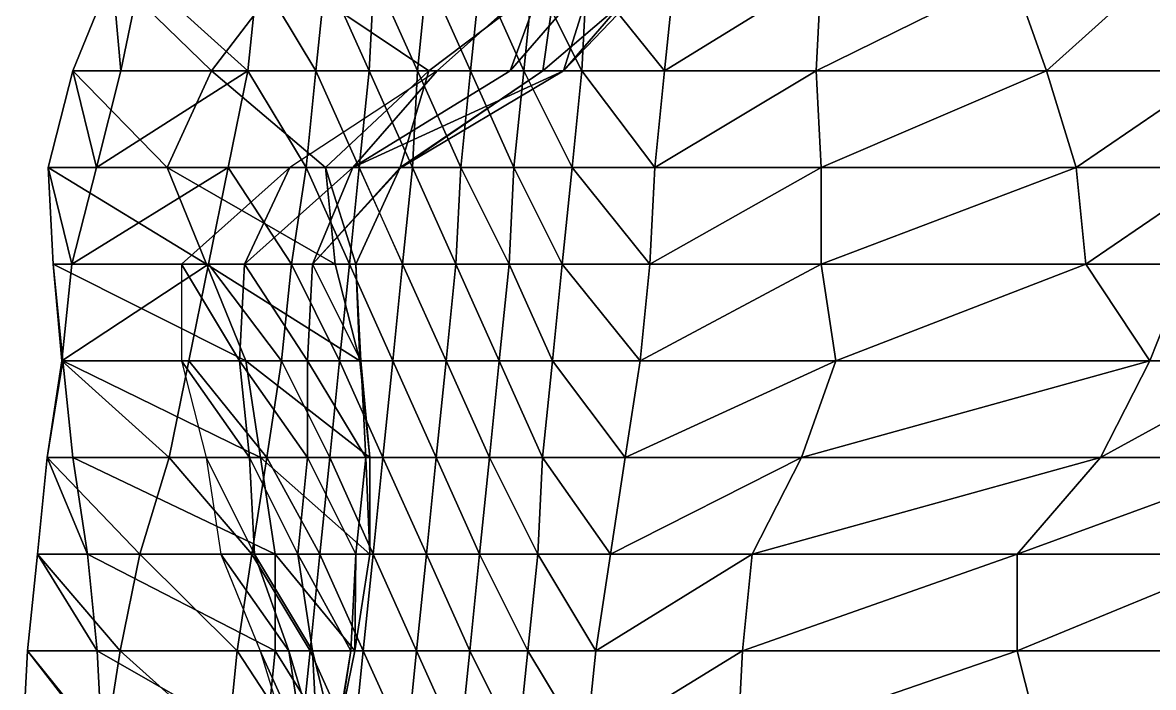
# Model space of a CAD drawing. Header units: metres. Extents: x -137 to 231, y -240 to 234.
# Drawn here: x -128.3 to -58, y -32.3 to 9 of the extents above; entities that cross this region are included whole.
import ezdxf

# ---------------------------------------------------------------- set-up
doc = ezdxf.new("R2010")
doc.units = ezdxf.units.M

msp = doc.modelspace()

# ---------------------------------------------------------------- linework, layer by layer
for points in [[(-116.573975, 6, -148.13306), (-125.1889, 6, -160.0351), (-122.74365, 12, -158.62332), (-122.74355, 12.0001, -158.62321)], [(-122.74365, 12, -158.62332), (-125.1889, 6, -160.0351), (-122.1889, 6, -165.23125), (-122.188805, 6.0001, -165.23114)], [(-116.573975, 6, -148.13306), (-122.74365, 12, -158.62332), (-111.989136, 12, -145.486), (-111.98904, 12.0001, -145.48589)], [(-122.74365, 12, -158.62332), (-122.1889, 6, -165.23125), (-120.96628, 12, -164.52536), (-120.96618, 12.0001, -164.52525)], [(-120.96628, 12, -164.52536), (-122.1889, 6, -165.23125), (-114.29841, 6, -167.60387), (-114.29831, 6.0001, -167.60376)], [(-120.96628, 12, -164.52536), (-114.29841, 6, -167.60387), (-113.687096, 12, -167.25093), (-113.687, 12.0001, -167.25082)], [(-103.06854, 6, -133.40749), (-116.573975, 6, -148.13306), (-111.989136, 12, -145.486), (-111.98904, 12.0001, -145.48589)], [(-113.687096, 12, -167.25093), (-114.29841, 6, -167.60387), (-110.07578, 6, -172.09413), (-110.07568, 6.0001, -172.09402)], [(-113.687096, 12, -167.25093), (-110.07578, 6, -172.09413), (-109.46447, 12, -171.7412), (-109.46437, 12.0001, -171.74109)], [(-103.06854, 6, -133.40749), (-111.989136, 12, -145.486), (-95.12149, 12, -128.81926), (-95.12139, 12.0001, -128.81915)], [(-109.46447, 12, -171.7412), (-110.07578, 6, -172.09413), (-106.77013, 6, -177.11382), (-106.77003, 6.0001, -177.11371)], [(-109.46447, 12, -171.7412), (-106.77013, 6, -177.11382), (-106.46447, 12, -176.93735), (-106.46437, 12.0001, -176.93724)], [(-106.46447, 12, -176.93735), (-106.77013, 6, -177.11382), (-103.77013, 6, -182.30997), (-103.77003, 6.0001, -182.30986)], [(-106.46447, 12, -176.93735), (-103.77013, 6, -182.30997), (-103.15881, 12, -181.95703), (-103.158714, 12.0001, -181.95692)], [(-103.15881, 12, -181.95703), (-103.77013, 6, -182.30997), (-100.46447, 6, -187.32965), (-100.46437, 6.0001, -187.32954)], [(-103.15881, 12, -181.95703), (-100.46447, 6, -187.32965), (-99.853165, 12, -186.97672), (-99.853065, 12.0001, -186.97661)], [(-95.981895, 6, -122.38781), (-103.06854, 6, -133.40749), (-95.12149, 12, -128.81926), (-95.12139, 12.0001, -128.81915)], [(-95.81222, 12, -101.50523), (-102.53665, 6, -105.38759), (-98.00836, 6, -109.701385), (-98.00826, 6.0001, -109.70129)], [(-99.853165, 12, -186.97672), (-100.46447, 6, -187.32965), (-97.15881, 6, -192.34933), (-97.158714, 6.0001, -192.34923)], [(-99.853165, 12, -186.97672), (-97.15881, 6, -192.34933), (-96.5475, 12, -191.9964), (-96.5474, 12.0001, -191.99629)], [(-95.81222, 12, -101.50523), (-98.00836, 6, -109.701385), (-92.81222, 12, -106.701385), (-92.81212, 12.0001, -106.70129)], [(-92.81222, 12, -106.701385), (-98.00836, 6, -109.701385), (-94.70271, 6, -114.72107), (-94.702614, 6.0001, -114.72097)], [(-96.5475, 12, -191.9964), (-97.15881, 6, -192.34933), (-93.5475, 6, -197.19255), (-93.5474, 6.0001, -197.19244)], [(-96.5475, 12, -191.9964), (-93.5475, 6, -197.19255), (-93.24185, 12, -197.01608), (-93.24175, 12.0001, -197.01598)], [(-94.70271, 6, -114.72107), (-95.981895, 6, -122.38781), (-88.951805, 12, -118.32899), (-88.951706, 12.0001, -118.32889)], [(-95.981895, 6, -122.38781), (-95.12149, 12, -128.81926), (-88.951805, 12, -118.32899), (-88.951706, 12.0001, -118.32889)], [(-92.81222, 12, -106.701385), (-94.70271, 6, -114.72107), (-89.50656, 12, -111.72107), (-89.50646, 12.0001, -111.72097)], [(-94.70271, 6, -114.72107), (-88.951805, 12, -118.32899), (-89.50656, 12, -111.72107), (-89.50646, 12.0001, -111.72097)], [(-93.24185, 12, -197.01608), (-93.5475, 6, -197.19255), (-88.40791, 6, -201.15341), (-88.407814, 6.0001, -201.1533)], [(-93.24185, 12, -197.01608), (-88.40791, 6, -201.15341), (-87.7966, 12, -200.80048), (-87.7965, 12.0001, -200.80037)], [(-88.40791, 6, -201.15341), (-78.989136, 6, -202.64368), (-78.68348, 12, -202.46721), (-78.68338, 12.0001, -202.4671)], [(-88.40791, 6, -201.15341), (-78.68348, 12, -202.46721), (-87.7966, 12, -200.80048), (-87.7965, 12.0001, -200.80037)], [(-78.989136, 6, -202.64368), (-64.67986, 6, -201.31042), (-66.81946, 12, -202.54572), (-66.81936, 12.0001, -202.54561)], [(-78.989136, 6, -202.64368), (-66.81946, 12, -202.54572), (-78.68348, 12, -202.46721), (-78.68338, 12.0001, -202.4671)], [(-64.67986, 6, -201.31042), (-58.011993, 12, -204.38892), (-66.81946, 12, -202.54572), (-66.81936, 12.0001, -202.54561)], [(-64.67986, 6, -201.31042), (-54.038467, 6, -202.0948), (-58.011993, 12, -204.38892), (-58.011894, 12.0001, -204.38881)], [(-119.324875, 0, -149.72128), (-126.717186, 0, -160.91745), (-125.1889, 6, -160.0351), (-125.188805, 6.0001, -160.03499)], [(-125.1889, 6, -160.0351), (-126.717186, 0, -160.91745), (-123.717186, 0, -166.1136), (-123.71709, 0.0001, -166.1135)], [(-119.324875, 0, -149.72128), (-125.1889, 6, -160.0351), (-116.573975, 6, -148.13306), (-116.573875, 6.0001, -148.13295)], [(-125.1889, 6, -160.0351), (-123.717186, 0, -166.1136), (-122.1889, 6, -165.23125), (-122.188805, 6.0001, -165.23114)], [(-123.717186, 0, -166.1136), (-115.52103, 0, -168.30975), (-114.29841, 6, -167.60387), (-114.29831, 6.0001, -167.60376)], [(-123.717186, 0, -166.1136), (-114.29841, 6, -167.60387), (-122.1889, 6, -165.23125), (-122.188805, 6.0001, -165.23114)], [(-109.48732, 0, -137.11337), (-119.324875, 0, -149.72128), (-116.573975, 6, -148.13306), (-116.573875, 6.0001, -148.13295)], [(-109.48732, 0, -137.11337), (-116.573975, 6, -148.13306), (-103.06854, 6, -133.40749), (-103.06844, 6.0001, -133.40738)], [(-114.29841, 6, -167.60387), (-115.52103, 0, -168.30975), (-110.687096, 0, -172.44708), (-110.687, 0.0001, -172.44698)], [(-114.29841, 6, -167.60387), (-110.687096, 0, -172.44708), (-110.07578, 6, -172.09413), (-110.07568, 6.0001, -172.09402)], [(-102.53665, 6, -105.38759), (-111.70633, 0, -110.68171), (-107.78936, 0, -115.34845), (-107.78926, 0.0001, -115.34835)], [(-110.07578, 6, -172.09413), (-110.687096, 0, -172.44708), (-107.38144, 0, -177.46677), (-107.38134, 0.0001, -177.46666)], [(-110.07578, 6, -172.09413), (-107.38144, 0, -177.46677), (-106.77013, 6, -177.11382), (-106.77003, 6.0001, -177.11371)], [(-104.84592, 0, -127.505455), (-109.48732, 0, -137.11337), (-103.06854, 6, -133.40749), (-103.06844, 6.0001, -133.40738)], [(-102.53665, 6, -105.38759), (-107.78936, 0, -115.34845), (-98.00836, 6, -109.701385), (-98.00826, 6.0001, -109.70129)], [(-107.78936, 0, -115.34845), (-104.78936, 0, -120.5446), (-94.70271, 6, -114.72107), (-94.702614, 6.0001, -114.72097)], [(-107.78936, 0, -115.34845), (-94.70271, 6, -114.72107), (-98.00836, 6, -109.701385), (-98.00826, 6.0001, -109.70129)], [(-106.77013, 6, -177.11382), (-107.38144, 0, -177.46677), (-104.07578, 0, -182.48645), (-104.07568, 0.0001, -182.48634)], [(-106.77013, 6, -177.11382), (-104.07578, 0, -182.48645), (-103.77013, 6, -182.30997), (-103.77003, 6.0001, -182.30986)], [(-104.78936, 0, -120.5446), (-104.84592, 0, -127.505455), (-95.981895, 6, -122.38781), (-95.9818, 6.0001, -122.38771)], [(-104.84592, 0, -127.505455), (-103.06854, 6, -133.40749), (-95.981895, 6, -122.38781), (-95.9818, 6.0001, -122.38771)], [(-104.78936, 0, -120.5446), (-95.981895, 6, -122.38781), (-94.70271, 6, -114.72107), (-94.702614, 6.0001, -114.72097)], [(-103.77013, 6, -182.30997), (-104.07578, 0, -182.48645), (-101.07578, 0, -187.68259), (-101.07568, 0.0001, -187.68248)], [(-103.77013, 6, -182.30997), (-101.07578, 0, -187.68259), (-100.46447, 6, -187.32965), (-100.46437, 6.0001, -187.32954)], [(-100.46447, 6, -187.32965), (-101.07578, 0, -187.68259), (-97.77013, 0, -192.70227), (-97.77003, 0.0001, -192.70216)], [(-100.46447, 6, -187.32965), (-97.77013, 0, -192.70227), (-97.15881, 6, -192.34933), (-97.158714, 6.0001, -192.34923)], [(-97.15881, 6, -192.34933), (-97.77013, 0, -192.70227), (-94.15881, 0, -197.54549), (-94.158714, 0.0001, -197.54538)], [(-97.15881, 6, -192.34933), (-94.15881, 0, -197.54549), (-93.5475, 6, -197.19255), (-93.5474, 6.0001, -197.19244)], [(-93.5475, 6, -197.19255), (-94.15881, 0, -197.54549), (-89.019226, 0, -201.50635), (-89.01913, 0.0001, -201.50624)], [(-93.5475, 6, -197.19255), (-89.019226, 0, -201.50635), (-88.40791, 6, -201.15341), (-88.407814, 6.0001, -201.1533)], [(-89.019226, 0, -201.50635), (-78.68348, 0, -202.46721), (-78.989136, 6, -202.64368), (-78.98904, 6.0001, -202.64357)], [(-89.019226, 0, -201.50635), (-78.989136, 6, -202.64368), (-88.40791, 6, -201.15341), (-88.407814, 6.0001, -201.1533)], [(-78.68348, 0, -202.46721), (-64.67986, 6, -201.31042), (-78.989136, 6, -202.64368), (-78.98904, 6.0001, -202.64357)], [(-78.68348, 0, -202.46721), (-62.845924, 0, -200.25159), (-64.67986, 6, -201.31042), (-64.67976, 6.0001, -201.31032)], [(-62.845924, 0, -200.25159), (-54.038467, 6, -202.0948), (-64.67986, 6, -201.31042), (-64.67976, 6.0001, -201.31032)], [(-62.845924, 0, -200.25159), (-53.427147, 0, -201.74185), (-54.038467, 6, -202.0948), (-54.03837, 6.0001, -202.0947)], [(-116.87963, -6, -148.30952), (-126.41153, -6, -160.74097), (-126.717186, 0, -160.91745), (-126.71709, 0.0001, -160.91734)], [(-116.87963, -6, -148.30952), (-126.717186, 0, -160.91745), (-119.324875, 0, -149.72128), (-119.324776, 0.0001, -149.72118)], [(-126.717186, 0, -160.91745), (-125.24547, -6, -166.99594), (-123.717186, 0, -166.1136), (-123.71709, 0.0001, -166.1135)], [(-126.717186, 0, -160.91745), (-126.41153, -6, -160.74097), (-125.24547, -6, -166.99594), (-125.24537, -5.9999, -166.99583)], [(-125.24547, -6, -166.99594), (-116.74365, -6, -169.01562), (-115.52103, 0, -168.30975), (-115.52093, 0.0001, -168.30965)], [(-125.24547, -6, -166.99594), (-115.52103, 0, -168.30975), (-123.717186, 0, -166.1136), (-123.71709, 0.0001, -166.1135)], [(-108.87601, -6, -136.76044), (-116.87963, -6, -148.30952), (-119.324875, 0, -149.72128), (-119.324776, 0.0001, -149.72118)], [(-108.87601, -6, -136.76044), (-119.324875, 0, -149.72128), (-109.48732, 0, -137.11337), (-109.48722, 0.0001, -137.11327)], [(-111.70633, 0, -110.68171), (-118.43076, -6, -114.56406), (-114.513794, -6, -119.2308), (-114.513695, -5.9999, -119.2307)], [(-115.52103, 0, -168.30975), (-116.74365, -6, -169.01562), (-111.604065, -6, -172.97649), (-111.603966, -5.9999, -172.97638)], [(-115.52103, 0, -168.30975), (-111.604065, -6, -172.97649), (-110.687096, 0, -172.44708), (-110.687, 0.0001, -172.44698)], [(-111.70633, 0, -110.68171), (-114.513794, -6, -119.2308), (-107.78936, 0, -115.34845), (-107.78926, 0.0001, -115.34835)], [(-107.78936, 0, -115.34845), (-114.513794, -6, -119.2308), (-110.29117, -6, -123.72107), (-110.29107, -5.9999, -123.72097)], [(-110.687096, 0, -172.44708), (-111.604065, -6, -172.97649), (-107.99275, -6, -177.8197), (-107.99265, -5.9999, -177.8196)], [(-110.687096, 0, -172.44708), (-107.99275, -6, -177.8197), (-107.38144, 0, -177.46677), (-107.38134, 0.0001, -177.46666)], [(-107.78936, 0, -115.34845), (-110.29117, -6, -123.72107), (-104.78936, 0, -120.5446), (-104.78926, 0.0001, -120.5445)], [(-110.29117, -6, -123.72107), (-107.59683, -6, -129.09369), (-104.84592, 0, -127.505455), (-104.84582, 0.0001, -127.505356)], [(-110.29117, -6, -123.72107), (-104.84592, 0, -127.505455), (-104.78936, 0, -120.5446), (-104.78926, 0.0001, -120.5445)], [(-107.59683, -6, -129.09369), (-108.87601, -6, -136.76044), (-109.48732, 0, -137.11337), (-109.48722, 0.0001, -137.11327)], [(-107.59683, -6, -129.09369), (-109.48732, 0, -137.11337), (-104.84592, 0, -127.505455), (-104.84582, 0.0001, -127.505356)], [(-107.38144, 0, -177.46677), (-107.99275, -6, -177.8197), (-104.687096, -6, -182.83939), (-104.687, -5.9999, -182.83928)], [(-107.38144, 0, -177.46677), (-104.687096, -6, -182.83939), (-104.07578, 0, -182.48645), (-104.07568, 0.0001, -182.48634)], [(-104.07578, 0, -182.48645), (-104.687096, -6, -182.83939), (-101.38144, -6, -187.85907), (-101.38134, -5.9999, -187.85896)], [(-104.07578, 0, -182.48645), (-101.38144, -6, -187.85907), (-101.07578, 0, -187.68259), (-101.07568, 0.0001, -187.68248)], [(-101.07578, 0, -187.68259), (-101.38144, -6, -187.85907), (-98.07578, -6, -192.87875), (-98.07568, -5.9999, -192.87865)], [(-101.07578, 0, -187.68259), (-98.07578, -6, -192.87875), (-97.77013, 0, -192.70227), (-97.77003, 0.0001, -192.70216)], [(-97.77013, 0, -192.70227), (-98.07578, -6, -192.87875), (-94.77013, -6, -197.89844), (-94.77003, -5.9999, -197.89833)], [(-97.77013, 0, -192.70227), (-94.77013, -6, -197.89844), (-94.15881, 0, -197.54549), (-94.158714, 0.0001, -197.54538)], [(-94.15881, 0, -197.54549), (-94.77013, -6, -197.89844), (-89.32488, -6, -201.68282), (-89.32478, -5.9999, -201.68271)], [(-94.15881, 0, -197.54549), (-89.32488, -6, -201.68282), (-89.019226, 0, -201.50635), (-89.01913, 0.0001, -201.50624)], [(-89.32488, -6, -201.68282), (-78.68348, -6, -202.46721), (-78.68348, 0, -202.46721), (-78.68338, 0.0001, -202.4671)], [(-89.32488, -6, -201.68282), (-78.68348, 0, -202.46721), (-89.019226, 0, -201.50635), (-89.01913, 0.0001, -201.50624)], [(-78.68348, -6, -202.46721), (-62.23462, -6, -199.89865), (-62.845924, 0, -200.25159), (-62.845825, 0.0001, -200.25148)], [(-78.68348, -6, -202.46721), (-62.845924, 0, -200.25159), (-78.68348, 0, -202.46721), (-78.68338, 0.0001, -202.4671)], [(-62.23462, -6, -199.89865), (-53.427147, 0, -201.74185), (-62.845924, 0, -200.25159), (-62.845825, 0.0001, -200.25148)], [(-62.23462, -6, -199.89865), (-55.87239, -6, -203.15363), (-53.427147, 0, -201.74185), (-53.427048, 0.0001, -201.74174)], [(-114.43439, -12, -146.89777), (-125.80022, -12, -160.38803), (-126.41153, -6, -160.74097), (-126.41143, -5.9999, -160.74086)], [(-114.43439, -12, -146.89777), (-126.41153, -6, -160.74097), (-116.87963, -6, -148.30952), (-116.87953, -5.9999, -148.30942)], [(-126.41153, -6, -160.74097), (-125.85678, -12, -167.34889), (-125.24547, -6, -166.99594), (-125.24537, -5.9999, -166.99583)], [(-126.41153, -6, -160.74097), (-125.80022, -12, -160.38803), (-125.85678, -12, -167.34889), (-125.85668, -11.9999, -167.34879)], [(-125.85678, -12, -167.34889), (-117.96628, -12, -169.72151), (-116.74365, -6, -169.01562), (-116.74355, -5.9999, -169.01552)], [(-125.85678, -12, -167.34889), (-116.74365, -6, -169.01562), (-125.24547, -6, -166.99594), (-125.24537, -5.9999, -166.99583)], [(-118.43076, -6, -114.56406), (-114.81945, -12, -119.40727), (-114.513794, -6, -119.2308), (-114.513695, -5.9999, -119.2307)], [(-118.43076, -6, -114.56406), (-118.43076, -12, -114.56406), (-114.81945, -12, -119.40727), (-114.81935, -11.9999, -119.40717)], [(-116.74365, -6, -169.01562), (-117.96628, -12, -169.72151), (-112.21538, -12, -173.32944), (-112.21528, -11.9999, -173.32933)], [(-107.34773, -12, -135.87808), (-114.43439, -12, -146.89777), (-116.87963, -6, -148.30952), (-116.87953, -5.9999, -148.30942)], [(-107.34773, -12, -135.87808), (-116.87963, -6, -148.30952), (-108.87601, -6, -136.76044), (-108.87591, -5.9999, -136.76033)], [(-116.74365, -6, -169.01562), (-112.21538, -12, -173.32944), (-111.604065, -6, -172.97649), (-111.603966, -5.9999, -172.97638)], [(-114.513794, -6, -119.2308), (-114.81945, -12, -119.40727), (-110.59683, -12, -123.89754), (-110.59673, -11.9999, -123.89744)], [(-114.513794, -6, -119.2308), (-110.59683, -12, -123.89754), (-110.29117, -6, -123.72107), (-110.29107, -5.9999, -123.72097)], [(-111.604065, -6, -172.97649), (-112.21538, -12, -173.32944), (-108.604065, -12, -178.17264), (-108.603966, -11.9999, -178.17253)], [(-111.604065, -6, -172.97649), (-108.604065, -12, -178.17264), (-107.99275, -6, -177.8197), (-107.99265, -5.9999, -177.8196)], [(-110.29117, -6, -123.72107), (-110.59683, -12, -123.89754), (-107.29117, -12, -128.91722), (-107.29107, -11.9999, -128.91711)], [(-110.29117, -6, -123.72107), (-107.29117, -12, -128.91722), (-107.59683, -6, -129.09369), (-107.59673, -5.9999, -129.09358)], [(-107.59683, -6, -129.09369), (-107.34773, -12, -135.87808), (-108.87601, -6, -136.76044), (-108.87591, -5.9999, -136.76033)], [(-107.99275, -6, -177.8197), (-108.604065, -12, -178.17264), (-105.29841, -12, -183.19232), (-105.29831, -11.9999, -183.19221)], [(-107.99275, -6, -177.8197), (-105.29841, -12, -183.19232), (-104.687096, -6, -182.83939), (-104.687, -5.9999, -182.83928)], [(-107.59683, -6, -129.09369), (-107.29117, -12, -128.91722), (-107.34773, -12, -135.87808), (-107.34763, -11.9999, -135.87798)], [(-104.687096, -6, -182.83939), (-105.29841, -12, -183.19232), (-101.99275, -12, -188.212), (-101.99265, -11.9999, -188.2119)], [(-104.687096, -6, -182.83939), (-101.99275, -12, -188.212), (-101.38144, -6, -187.85907), (-101.38134, -5.9999, -187.85896)], [(-101.38144, -6, -187.85907), (-101.99275, -12, -188.212), (-98.687096, -12, -193.23169), (-98.687, -11.9999, -193.23158)], [(-101.38144, -6, -187.85907), (-98.687096, -12, -193.23169), (-98.07578, -6, -192.87875), (-98.07568, -5.9999, -192.87865)], [(-98.07578, -6, -192.87875), (-98.687096, -12, -193.23169), (-95.38144, -12, -198.25137), (-95.38134, -11.9999, -198.25127)], [(-98.07578, -6, -192.87875), (-95.38144, -12, -198.25137), (-94.77013, -6, -197.89844), (-94.77003, -5.9999, -197.89833)], [(-94.77013, -6, -197.89844), (-95.38144, -12, -198.25137), (-89.93619, -12, -202.03577), (-89.93609, -11.9999, -202.03566)], [(-94.77013, -6, -197.89844), (-89.93619, -12, -202.03577), (-89.32488, -6, -201.68282), (-89.32478, -5.9999, -201.68271)], [(-89.93619, -12, -202.03577), (-77.76651, -12, -201.93779), (-78.68348, -6, -202.46721), (-78.68338, -5.9999, -202.4671)], [(-89.93619, -12, -202.03577), (-78.68348, -6, -202.46721), (-89.32488, -6, -201.68282), (-89.32478, -5.9999, -201.68271)], [(-77.76651, -12, -201.93779), (-62.23462, -6, -199.89865), (-78.68348, -6, -202.46721), (-78.68338, -5.9999, -202.4671)], [(-77.76651, -12, -201.93779), (-58.261086, -12, -197.60454), (-62.23462, -6, -199.89865), (-62.23452, -5.9999, -199.89854)], [(-55.87239, -6, -203.15363), (-62.23462, -6, -199.89865), (-58.261086, -12, -197.60454), (-58.260986, -11.9999, -197.60443)], [(-55.87239, -6, -203.15363), (-58.261086, -12, -197.60454), (-50.37059, -12, -199.97716), (-50.37049, -11.9999, -199.97705)], [(-125.80022, -12, -160.38803), (-126.77374, -18, -167.8783), (-125.85678, -12, -167.34889), (-125.85668, -11.9999, -167.34879)], [(-125.80022, -12, -160.38803), (-125.1889, -18, -160.0351), (-126.77374, -18, -167.8783), (-126.77364, -17.9999, -167.87819)], [(-125.85678, -12, -167.34889), (-126.77374, -18, -167.8783), (-119.1889, -18, -170.4274), (-119.188805, -17.9999, -170.42729)], [(-125.85678, -12, -167.34889), (-119.1889, -18, -170.4274), (-117.96628, -12, -169.72151), (-117.96618, -11.9999, -169.7214)], [(-113.51741, -18, -146.36835), (-125.1889, -18, -160.0351), (-125.80022, -12, -160.38803), (-125.80012, -11.9999, -160.38792)], [(-113.51741, -18, -146.36835), (-125.80022, -12, -160.38803), (-114.43439, -12, -146.89777), (-114.43429, -11.9999, -146.89766)], [(-117.96628, -12, -169.72151), (-119.1889, -18, -170.4274), (-113.13234, -18, -173.85884), (-113.13224, -17.9999, -173.85873)], [(-118.43076, -12, -114.56406), (-114.20813, -18, -119.05432), (-114.81945, -12, -119.40727), (-114.81935, -11.9999, -119.40717)], [(-118.43076, -12, -114.56406), (-116.90248, -18, -113.6817), (-114.20813, -18, -119.05432), (-114.20803, -17.9999, -119.05422)], [(-117.96628, -12, -169.72151), (-113.13234, -18, -173.85884), (-112.21538, -12, -173.32944), (-112.21528, -11.9999, -173.32933)], [(-114.81945, -12, -119.40727), (-110.59683, -18, -123.89754), (-110.59683, -12, -123.89754), (-110.59673, -11.9999, -123.89744)], [(-114.81945, -12, -119.40727), (-114.20813, -18, -119.05432), (-110.59683, -18, -123.89754), (-110.59673, -17.9999, -123.89744)], [(-106.73642, -18, -135.52515), (-113.51741, -18, -146.36835), (-114.43439, -12, -146.89777), (-114.43429, -11.9999, -146.89766)], [(-106.73642, -18, -135.52515), (-114.43439, -12, -146.89777), (-107.34773, -12, -135.87808), (-107.34763, -11.9999, -135.87798)], [(-112.21538, -12, -173.32944), (-113.13234, -18, -173.85884), (-109.21538, -18, -178.52557), (-109.21528, -17.9999, -178.52547)], [(-112.21538, -12, -173.32944), (-109.21538, -18, -178.52557), (-108.604065, -12, -178.17264), (-108.603966, -11.9999, -178.17253)], [(-110.59683, -12, -123.89754), (-106.985504, -18, -128.74075), (-107.29117, -12, -128.91722), (-107.29107, -11.9999, -128.91711)], [(-110.59683, -12, -123.89754), (-110.59683, -18, -123.89754), (-106.985504, -18, -128.74075), (-106.985405, -17.9999, -128.74065)], [(-108.604065, -12, -178.17264), (-109.21538, -18, -178.52557), (-105.90972, -18, -183.54526), (-105.90962, -17.9999, -183.54515)], [(-108.604065, -12, -178.17264), (-105.90972, -18, -183.54526), (-105.29841, -12, -183.19232), (-105.29831, -11.9999, -183.19221)], [(-107.29117, -12, -128.91722), (-106.73642, -18, -135.52515), (-107.34773, -12, -135.87808), (-107.34763, -11.9999, -135.87798)], [(-107.29117, -12, -128.91722), (-106.985504, -18, -128.74075), (-106.73642, -18, -135.52515), (-106.73632, -17.9999, -135.52504)], [(-105.29841, -12, -183.19232), (-105.90972, -18, -183.54526), (-102.604065, -18, -188.56494), (-102.603966, -17.9999, -188.56483)], [(-105.29841, -12, -183.19232), (-102.604065, -18, -188.56494), (-101.99275, -12, -188.212), (-101.99265, -11.9999, -188.2119)], [(-101.99275, -12, -188.212), (-102.604065, -18, -188.56494), (-99.29841, -18, -193.58463), (-99.29831, -17.9999, -193.58452)], [(-101.99275, -12, -188.212), (-99.29841, -18, -193.58463), (-98.687096, -12, -193.23169), (-98.687, -11.9999, -193.23158)], [(-98.687096, -12, -193.23169), (-99.29841, -18, -193.58463), (-95.99275, -18, -198.60431), (-95.99265, -17.9999, -198.6042)], [(-98.687096, -12, -193.23169), (-95.99275, -18, -198.60431), (-95.38144, -12, -198.25137), (-95.38134, -11.9999, -198.25127)], [(-95.38144, -12, -198.25137), (-95.99275, -18, -198.60431), (-90.853165, -18, -202.56517), (-90.853065, -17.9999, -202.56506)], [(-95.38144, -12, -198.25137), (-90.853165, -18, -202.56517), (-89.93619, -12, -202.03577), (-89.93609, -11.9999, -202.03566)], [(-90.853165, -18, -202.56517), (-79.906105, -18, -203.1731), (-77.76651, -12, -201.93779), (-77.76641, -11.9999, -201.93768)], [(-90.853165, -18, -202.56517), (-77.76651, -12, -201.93779), (-89.93619, -12, -202.03577), (-89.93609, -11.9999, -202.03566)], [(-79.906105, -18, -203.1731), (-61.317642, -18, -199.36923), (-58.261086, -12, -197.60454), (-58.260986, -11.9999, -197.60443)], [(-79.906105, -18, -203.1731), (-58.261086, -12, -197.60454), (-77.76651, -12, -201.93779), (-77.76641, -11.9999, -201.93768)], [(-61.317642, -18, -199.36923), (-50.064934, -18, -199.80069), (-50.37059, -12, -199.97716), (-50.37049, -11.9999, -199.97705)], [(-61.317642, -18, -199.36923), (-50.37059, -12, -199.97716), (-58.261086, -12, -197.60454), (-58.260986, -11.9999, -197.60443)], [(-124.271935, -24, -159.50568), (-127.385056, -24, -168.23125), (-126.77374, -18, -167.8783), (-126.77364, -17.9999, -167.87819)], [(-126.77374, -18, -167.8783), (-127.385056, -24, -168.23125), (-121.02284, -24, -171.48622), (-121.02274, -23.9999, -171.48611)], [(-124.271935, -24, -159.50568), (-126.77374, -18, -167.8783), (-125.1889, -18, -160.0351), (-125.188805, -17.9999, -160.03499)], [(-126.77374, -18, -167.8783), (-121.02284, -24, -171.48622), (-119.1889, -18, -170.4274), (-119.188805, -17.9999, -170.42729)], [(-112.60045, -24, -145.83894), (-124.271935, -24, -159.50568), (-125.1889, -18, -160.0351), (-125.188805, -17.9999, -160.03499)], [(-112.60045, -24, -145.83894), (-125.1889, -18, -160.0351), (-113.51741, -18, -146.36835), (-113.51731, -17.9999, -146.36824)], [(-119.1889, -18, -170.4274), (-121.02284, -24, -171.48622), (-114.04932, -24, -174.38824), (-114.04922, -23.9999, -174.38814)], [(-119.1889, -18, -170.4274), (-114.04932, -24, -174.38824), (-113.13234, -18, -173.85884), (-113.13224, -17.9999, -173.85873)], [(-116.90248, -18, -113.6817), (-113.90248, -24, -118.87785), (-114.20813, -18, -119.05432), (-114.20803, -17.9999, -119.05422)], [(-116.90248, -18, -113.6817), (-115.985504, -24, -113.15229), (-113.90248, -24, -118.87785), (-113.90238, -23.9999, -118.877754)], [(-114.20813, -18, -119.05432), (-111.20813, -24, -124.25048), (-110.59683, -18, -123.89754), (-110.59673, -17.9999, -123.89744)], [(-114.20813, -18, -119.05432), (-113.90248, -24, -118.87785), (-111.20813, -24, -124.25048), (-111.20803, -23.9999, -124.25038)], [(-113.13234, -18, -173.85884), (-114.04932, -24, -174.38824), (-109.82668, -24, -178.87852), (-109.826584, -23.9999, -178.87842)], [(-106.73642, -24, -135.52515), (-112.60045, -24, -145.83894), (-113.51741, -18, -146.36835), (-113.51731, -17.9999, -146.36824)], [(-106.73642, -24, -135.52515), (-113.51741, -18, -146.36835), (-106.73642, -18, -135.52515), (-106.73632, -17.9999, -135.52504)], [(-113.13234, -18, -173.85884), (-109.82668, -24, -178.87852), (-109.21538, -18, -178.52557), (-109.21528, -17.9999, -178.52547)], [(-110.59683, -18, -123.89754), (-111.20813, -24, -124.25048), (-107.59683, -24, -129.09369), (-107.59673, -23.9999, -129.09358)], [(-110.59683, -18, -123.89754), (-107.59683, -24, -129.09369), (-106.985504, -18, -128.74075), (-106.985405, -17.9999, -128.74065)], [(-109.21538, -18, -178.52557), (-109.82668, -24, -178.87852), (-106.521034, -24, -183.89821), (-106.520935, -23.9999, -183.8981)], [(-109.21538, -18, -178.52557), (-106.521034, -24, -183.89821), (-105.90972, -18, -183.54526), (-105.90962, -17.9999, -183.54515)], [(-106.985504, -18, -128.74075), (-107.59683, -24, -129.09369), (-106.73642, -24, -135.52515), (-106.73632, -23.9999, -135.52504)], [(-106.985504, -18, -128.74075), (-106.73642, -24, -135.52515), (-106.73642, -18, -135.52515), (-106.73632, -17.9999, -135.52504)], [(-105.90972, -18, -183.54526), (-106.521034, -24, -183.89821), (-103.21538, -24, -188.9179), (-103.21528, -23.9999, -188.91779)], [(-105.90972, -18, -183.54526), (-103.21538, -24, -188.9179), (-102.604065, -18, -188.56494), (-102.603966, -17.9999, -188.56483)], [(-102.604065, -18, -188.56494), (-103.21538, -24, -188.9179), (-99.90972, -24, -193.93758), (-99.90962, -23.9999, -193.93747)], [(-102.604065, -18, -188.56494), (-99.90972, -24, -193.93758), (-99.29841, -18, -193.58463), (-99.29831, -17.9999, -193.58452)], [(-99.29841, -18, -193.58463), (-99.90972, -24, -193.93758), (-96.29841, -24, -198.78079), (-96.29831, -23.9999, -198.78069)], [(-99.29841, -18, -193.58463), (-96.29841, -24, -198.78079), (-95.99275, -18, -198.60431), (-95.99265, -17.9999, -198.6042)], [(-95.99275, -18, -198.60431), (-96.29841, -24, -198.78079), (-91.77013, -24, -203.09457), (-91.77003, -23.9999, -203.09447)], [(-95.99275, -18, -198.60431), (-91.77013, -24, -203.09457), (-90.853165, -18, -202.56517), (-90.853065, -17.9999, -202.56506)], [(-91.77013, -24, -203.09457), (-82.96266, -24, -204.9378), (-79.906105, -18, -203.1731), (-79.906006, -17.9999, -203.17299)], [(-91.77013, -24, -203.09457), (-79.906105, -18, -203.1731), (-90.853165, -18, -202.56517), (-90.853065, -17.9999, -202.56506)], [(-82.96266, -24, -204.9378), (-66.513794, -24, -202.36923), (-61.317642, -18, -199.36923), (-61.317543, -17.9999, -199.36913)], [(-82.96266, -24, -204.9378), (-61.317642, -18, -199.36923), (-79.906105, -18, -203.1731), (-79.906006, -17.9999, -203.17299)], [(-66.513794, -24, -202.36923), (-51.898865, -24, -200.85951), (-50.064934, -18, -199.80069), (-50.064835, -17.9999, -199.80058)], [(-66.513794, -24, -202.36923), (-50.064934, -18, -199.80069), (-61.317642, -18, -199.36923), (-61.317543, -17.9999, -199.36913)], [(-123.66062, -30, -159.15274), (-127.99637, -30, -168.58418), (-127.385056, -24, -168.23125), (-127.38496, -23.9999, -168.23114)], [(-127.385056, -24, -168.23125), (-127.99637, -30, -168.58418), (-122.24547, -30, -172.19211), (-122.24537, -29.9999, -172.192)], [(-123.66062, -30, -159.15274), (-127.385056, -24, -168.23125), (-124.271935, -24, -159.50568), (-124.271835, -23.9999, -159.50557)], [(-127.385056, -24, -168.23125), (-122.24547, -30, -172.19211), (-121.02284, -24, -171.48622), (-121.02274, -23.9999, -171.48611)], [(-112.60045, -30, -145.83894), (-123.66062, -30, -159.15274), (-124.271935, -24, -159.50568), (-124.271835, -23.9999, -159.50557)], [(-112.60045, -30, -145.83894), (-124.271935, -24, -159.50568), (-112.60045, -24, -145.83894), (-112.60035, -23.9999, -145.83884)], [(-121.02284, -24, -171.48622), (-122.24547, -30, -172.19211), (-114.96628, -30, -174.91766), (-114.96618, -29.9999, -174.91756)], [(-121.02284, -24, -171.48622), (-114.96628, -30, -174.91766), (-114.04932, -24, -174.38824), (-114.04922, -23.9999, -174.38814)], [(-115.985504, -24, -113.15229), (-111.762886, -30, -117.64256), (-113.90248, -24, -118.87785), (-113.90238, -23.9999, -118.877754)], [(-115.985504, -24, -113.15229), (-113.54027, -30, -111.740524), (-111.762886, -30, -117.64256), (-111.76279, -29.9999, -117.64246)], [(-114.04932, -24, -174.38824), (-114.96628, -30, -174.91766), (-110.437996, -30, -179.23146), (-110.4379, -29.9999, -179.23135)], [(-114.04932, -24, -174.38824), (-110.437996, -30, -179.23146), (-109.82668, -24, -178.87852), (-109.826584, -23.9999, -178.87842)], [(-113.90248, -24, -118.87785), (-110.29117, -30, -123.72107), (-111.20813, -24, -124.25048), (-111.20803, -23.9999, -124.25038)], [(-113.90248, -24, -118.87785), (-111.762886, -30, -117.64256), (-110.29117, -30, -123.72107), (-110.29107, -29.9999, -123.72097)], [(-107.65338, -30, -136.05455), (-112.60045, -30, -145.83894), (-112.60045, -24, -145.83894), (-112.60035, -23.9999, -145.83884)], [(-107.65338, -30, -136.05455), (-112.60045, -24, -145.83894), (-106.73642, -24, -135.52515), (-106.73632, -23.9999, -135.52504)], [(-111.20813, -24, -124.25048), (-107.90248, -30, -129.27016), (-107.59683, -24, -129.09369), (-107.59673, -23.9999, -129.09358)], [(-111.20813, -24, -124.25048), (-110.29117, -30, -123.72107), (-107.90248, -30, -129.27016), (-107.90238, -29.9999, -129.27005)], [(-109.82668, -24, -178.87852), (-110.437996, -30, -179.23146), (-107.13235, -30, -184.25114), (-107.13225, -29.9999, -184.25104)], [(-109.82668, -24, -178.87852), (-107.13235, -30, -184.25114), (-106.521034, -24, -183.89821), (-106.520935, -23.9999, -183.8981)], [(-107.59683, -24, -129.09369), (-107.90248, -30, -129.27016), (-107.65338, -30, -136.05455), (-107.65328, -29.9999, -136.05444)], [(-107.59683, -24, -129.09369), (-107.65338, -30, -136.05455), (-106.73642, -24, -135.52515), (-106.73632, -23.9999, -135.52504)], [(-106.521034, -24, -183.89821), (-107.13235, -30, -184.25114), (-103.82669, -30, -189.27083), (-103.82659, -29.9999, -189.27072)], [(-106.521034, -24, -183.89821), (-103.82669, -30, -189.27083), (-103.21538, -24, -188.9179), (-103.21528, -23.9999, -188.91779)], [(-103.21538, -24, -188.9179), (-103.82669, -30, -189.27083), (-100.521034, -30, -194.29051), (-100.520935, -29.9999, -194.2904)], [(-103.21538, -24, -188.9179), (-100.521034, -30, -194.29051), (-99.90972, -24, -193.93758), (-99.90962, -23.9999, -193.93747)], [(-99.90972, -24, -193.93758), (-100.521034, -30, -194.29051), (-96.90972, -30, -199.13373), (-96.90962, -29.9999, -199.13362)], [(-99.90972, -24, -193.93758), (-96.90972, -30, -199.13373), (-96.29841, -24, -198.78079), (-96.29831, -23.9999, -198.78069)], [(-96.29841, -24, -198.78079), (-96.90972, -30, -199.13373), (-92.687096, -30, -203.624), (-92.687, -29.9999, -203.62389)], [(-96.29841, -24, -198.78079), (-92.687096, -30, -203.624), (-91.77013, -24, -203.09457), (-91.77003, -23.9999, -203.09447)], [(-92.687096, -30, -203.624), (-83.573975, -30, -205.29074), (-82.96266, -24, -204.9378), (-82.96256, -23.9999, -204.9377)], [(-92.687096, -30, -203.624), (-82.96266, -24, -204.9378), (-91.77013, -24, -203.09457), (-91.77003, -23.9999, -203.09447)], [(-83.573975, -30, -205.29074), (-66.513794, -30, -202.36923), (-66.513794, -24, -202.36923), (-66.513695, -23.9999, -202.36913)], [(-83.573975, -30, -205.29074), (-66.513794, -24, -202.36923), (-82.96266, -24, -204.9378), (-82.96256, -23.9999, -204.9377)], [(-66.513794, -30, -202.36923), (-51.28756, -30, -200.50656), (-51.898865, -24, -200.85951), (-51.898766, -23.9999, -200.8594)], [(-66.513794, -30, -202.36923), (-51.898865, -24, -200.85951), (-66.513794, -24, -202.36923), (-66.513695, -23.9999, -202.36913)], [(-123.354965, -36, -158.97627), (-128.30203, -36, -168.76065), (-127.99637, -30, -168.58418), (-127.99627, -29.9999, -168.58408)], [(-127.99637, -30, -168.58418), (-128.30203, -36, -168.76065), (-123.16243, -36, -172.72151), (-123.16233, -35.9999, -172.7214)], [(-123.354965, -36, -158.97627), (-127.99637, -30, -168.58418), (-123.66062, -30, -159.15274), (-123.66052, -29.9999, -159.15263)], [(-127.99637, -30, -168.58418), (-123.16243, -36, -172.72151), (-122.24547, -30, -172.19211), (-122.24537, -29.9999, -172.192)], [(-113.211754, -36, -146.19188), (-123.354965, -36, -158.97627), (-123.66062, -30, -159.15274), (-123.66052, -29.9999, -159.15263)], [(-113.211754, -36, -146.19188), (-123.66062, -30, -159.15274), (-112.60045, -30, -145.83894), (-112.60035, -29.9999, -145.83884)], [(-122.24547, -30, -172.19211), (-123.16243, -36, -172.72151), (-115.57759, -36, -175.2706), (-115.57749, -35.9999, -175.2705)], [(-122.24547, -30, -172.19211), (-115.57759, -36, -175.2706), (-114.96628, -30, -174.91766), (-114.96618, -29.9999, -174.91756)], [(-114.96628, -30, -174.91766), (-115.57759, -36, -175.2706), (-111.04932, -36, -179.58441), (-111.04922, -35.9999, -179.5843)], [(-114.96628, -30, -174.91766), (-111.04932, -36, -179.58441), (-110.437996, -30, -179.23146), (-110.4379, -29.9999, -179.23135)], [(-113.54027, -30, -111.740524), (-110.84592, -36, -117.11315), (-111.762886, -30, -117.64256), (-111.76279, -29.9999, -117.64246)], [(-113.54027, -30, -111.740524), (-111.70633, -36, -110.68171), (-110.84592, -36, -117.11315), (-110.84582, -35.9999, -117.11305)], [(-108.87601, -36, -136.76044), (-113.211754, -36, -146.19188), (-112.60045, -30, -145.83894), (-112.60035, -29.9999, -145.83884)], [(-108.87601, -36, -136.76044), (-112.60045, -30, -145.83894), (-107.65338, -30, -136.05455), (-107.65328, -29.9999, -136.05444)], [(-111.762886, -30, -117.64256), (-109.985504, -36, -123.54459), (-110.29117, -30, -123.72107), (-110.29107, -29.9999, -123.72097)], [(-111.762886, -30, -117.64256), (-110.84592, -36, -117.11315), (-109.985504, -36, -123.54459), (-109.985405, -35.9999, -123.544495)], [(-110.437996, -30, -179.23146), (-111.04932, -36, -179.58441), (-107.74366, -36, -184.6041), (-107.74356, -35.9999, -184.60399)], [(-110.437996, -30, -179.23146), (-107.74366, -36, -184.6041), (-107.13235, -30, -184.25114), (-107.13225, -29.9999, -184.25104)], [(-110.29117, -30, -123.72107), (-108.81945, -36, -129.79958), (-107.90248, -30, -129.27016), (-107.90238, -29.9999, -129.27005)], [(-110.29117, -30, -123.72107), (-109.985504, -36, -123.54459), (-108.81945, -36, -129.79958), (-108.81935, -35.9999, -129.79947)], [(-107.90248, -30, -129.27016), (-108.87601, -36, -136.76044), (-107.65338, -30, -136.05455), (-107.65328, -29.9999, -136.05444)], [(-107.90248, -30, -129.27016), (-108.81945, -36, -129.79958), (-108.87601, -36, -136.76044), (-108.87591, -35.9999, -136.76033)], [(-107.13235, -30, -184.25114), (-107.74366, -36, -184.6041), (-104.438, -36, -189.62378), (-104.437904, -35.9999, -189.62367)], [(-107.13235, -30, -184.25114), (-104.438, -36, -189.62378), (-103.82669, -30, -189.27083), (-103.82659, -29.9999, -189.27072)], [(-103.82669, -30, -189.27083), (-104.438, -36, -189.62378), (-101.13235, -36, -194.64346), (-101.13225, -35.9999, -194.64336)], [(-103.82669, -30, -189.27083), (-101.13235, -36, -194.64346), (-100.521034, -30, -194.29051), (-100.520935, -29.9999, -194.2904)], [(-100.521034, -30, -194.29051), (-101.13235, -36, -194.64346), (-97.521034, -36, -199.48666), (-97.520935, -35.9999, -199.48656)], [(-100.521034, -30, -194.29051), (-97.521034, -36, -199.48666), (-96.90972, -30, -199.13373), (-96.90962, -29.9999, -199.13362)], [(-96.90972, -30, -199.13373), (-97.521034, -36, -199.48666), (-93.29841, -36, -203.97693), (-93.29831, -35.9999, -203.97682)], [(-96.90972, -30, -199.13373), (-93.29841, -36, -203.97693), (-92.687096, -30, -203.624), (-92.687, -29.9999, -203.62389)], [(-93.29841, -36, -203.97693), (-83.87963, -36, -205.46721), (-83.573975, -30, -205.29074), (-83.573875, -29.9999, -205.29063)], [(-93.29841, -36, -203.97693), (-83.573975, -30, -205.29074), (-92.687096, -30, -203.624), (-92.687, -29.9999, -203.62389)], [(-83.87963, -36, -205.46721), (-64.98551, -36, -201.48688), (-66.513794, -30, -202.36923), (-66.513695, -29.9999, -202.36913)], [(-83.87963, -36, -205.46721), (-66.513794, -30, -202.36923), (-83.573975, -30, -205.29074), (-83.573875, -29.9999, -205.29063)], [(-64.98551, -36, -201.48688), (-51.28756, -30, -200.50656), (-66.513794, -30, -202.36923), (-66.513695, -29.9999, -202.36913)], [(-64.98551, -36, -201.48688), (-47.619682, -36, -198.38892), (-51.28756, -30, -200.50656), (-51.28746, -29.9999, -200.50645)]]:
    msp.add_3dface(points)

doc.saveas('drawing.dxf')
